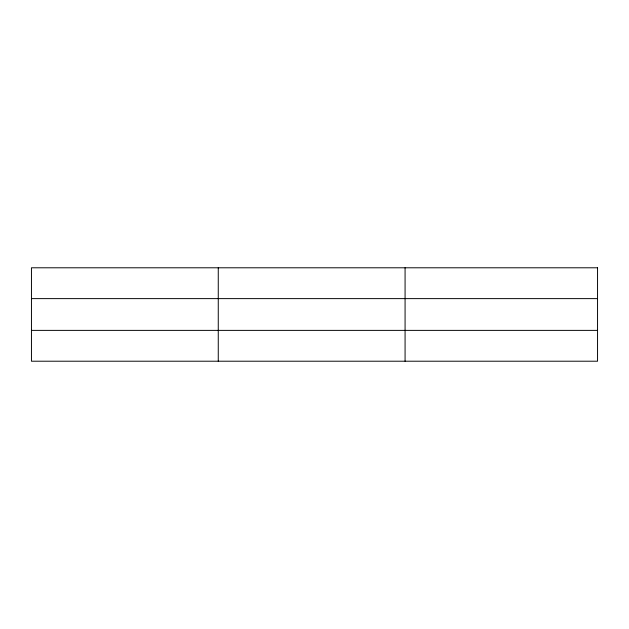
<?xml version="1.0" encoding="UTF-8"?>
<svg xmlns="http://www.w3.org/2000/svg" width="629" height="629" viewBox="0 0 629 629"><rect width="100%" height="100%" fill="white"/><g stroke="black" fill="none" stroke-linecap="round" stroke-linejoin="round"><path stroke-width="0.94" d="M218.263 267.789L218.263 361.211M405.076 267.789L405.076 361.211M31.45 298.618L597.55 298.618M31.45 330.382L597.55 330.382M597.55 267.789L597.55 361.211L31.45 361.211L31.45 267.789L597.55 267.789"/></g></svg>
